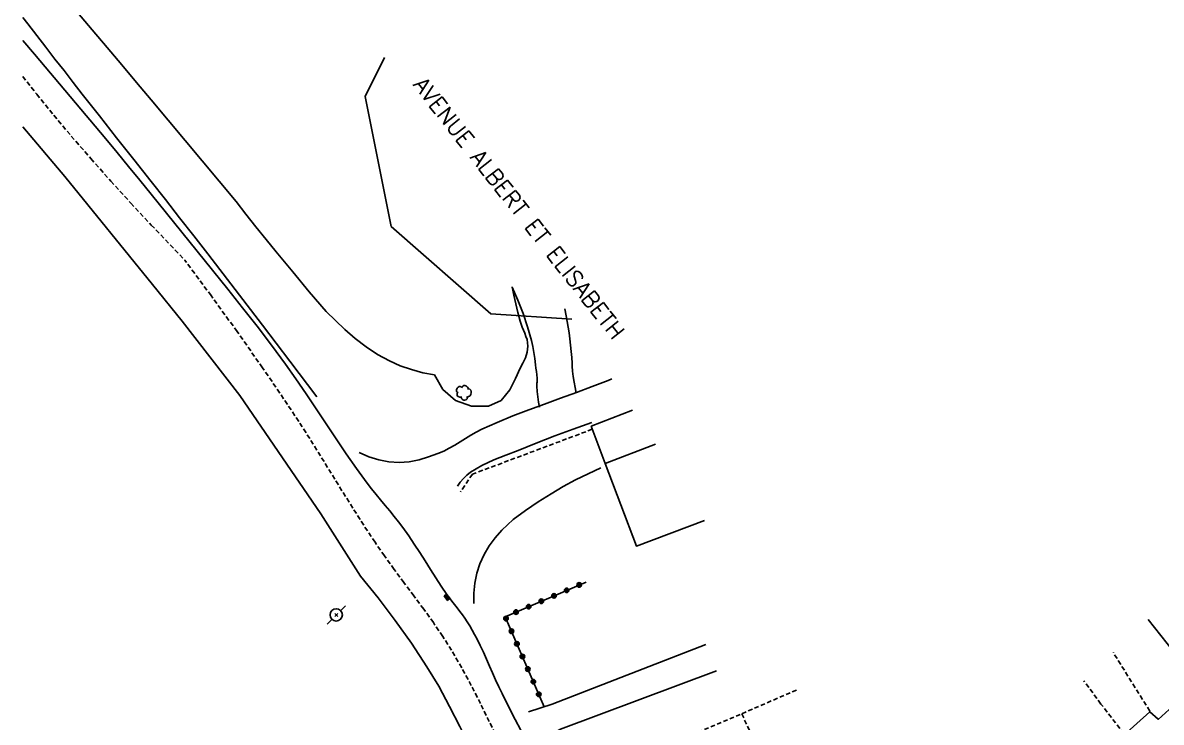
# Model space of a CAD drawing. Header units: millimetres. Extents: x 146998 to 148001, y 143000 to 144001.
# Drawn here: x 147000 to 147124.1, y 143491.6 to 143567.9 of the extents above; entities that cross this region are included whole.
import ezdxf

# ---------------------------------------------------------------- set-up
doc = ezdxf.new("R2010")
doc.units = ezdxf.units.MM
doc.linetypes.add('DASHED', pattern=[0.75, 0.5, -0.25])
doc.layers.get('0').update_dxf_attribs({"linetype": 'CONTINUOUS'})
for name, color, linetype in [('W0001', 6, 'DASHED'), ('W0008', 7, 'CONTINUOUS'), ('W0017', 7, 'CONTINUOUS'), ('W0101', 7, 'CONTINUOUS'), ('W0104', 1, 'CONTINUOUS'), ('W0112', 1, 'DASHED'), ('W0211', 2, 'CONTINUOUS'), ('W0214', 2, 'CONTINUOUS'), ('W0300', 7, 'CONTINUOUS'), ('W0303', 7, 'CONTINUOUS'), ('W0323', 7, 'CONTINUOUS'), ('W0401', 7, 'CONTINUOUS'), ('W0473', 7, 'CONTINUOUS'), ('W0989', 7, 'CONTINUOUS')]:
    doc.layers.add(name, color=color, linetype=linetype)
doc.styles.get("Standard").update_dxf_attribs({"font": 'romans.shx', "width": 0.85})

# ---------------------------------------------------------------- blocks, each defined once
blk = doc.blocks.new('T300')
for p, q in [((-0.8, 0.51), (-0.86, 0.34)), ((-0.86, 0.34), (-0.86, 0.17)), ((-0.86, 0.17), (-0.74, 0.06)), ((-0.69, 0.63), (-0.8, 0.51)), ((-0.8, -0.06), (-0.74, 0.06)), ((-0.74, 0.06), (-0.69, 0.11)), ((-0.57, 0.69), (-0.69, 0.63)), ((-0.46, 0.69), (-0.57, 0.69)), ((-0.29, 0.63), (-0.46, 0.69)), ((-0.29, 0.63), (-0.17, 0.74)), ((-0.23, 0.57), (-0.29, 0.63)), ((-0.17, 0.74), (-0.06, 0.8)), ((-0.06, 0.8), (0.06, 0.8)), ((0.06, 0.8), (0.23, 0.74)), ((0.23, 0.74), (0.34, 0.63)), ((0.34, 0.63), (0.4, 0.51)), ((0.46, 0.46), (0.34, 0.46)), ((0.4, 0.51), (0.4, 0.46)), ((0.57, 0.4), (0.46, 0.46)), ((0.57, 0.4), (0.69, 0.29)), ((0.69, 0.29), (0.74, 0.17)), ((0.74, 0.06), (0.69, -0.17)), ((0.74, 0.17), (0.74, 0.06)), ((-0.8, -0.17), (-0.8, -0.06)), ((-0.8, -0.23), (-0.8, -0.17)), ((-0.74, -0.34), (-0.8, -0.23)), ((-0.69, -0.4), (-0.74, -0.34)), ((-0.51, -0.46), (-0.69, -0.4)), ((-0.4, -0.46), (-0.51, -0.46)), ((-0.4, -0.46), (-0.34, -0.46)), ((-0.34, -0.46), (-0.34, -0.4)), ((-0.34, -0.51), (-0.34, -0.46)), ((-0.29, -0.63), (-0.34, -0.51)), ((-0.17, -0.74), (-0.29, -0.63)), ((-0.06, -0.8), (-0.17, -0.74)), ((0.06, -0.8), (-0.06, -0.8)), ((0.17, -0.74), (0.06, -0.8)), ((0.23, -0.69), (0.17, -0.74)), ((0.29, -0.46), (0.23, -0.46)), ((0.29, -0.63), (0.23, -0.69)), ((0.46, -0.4), (0.29, -0.46)), ((0.34, -0.51), (0.29, -0.63)), ((0.34, -0.51), (0.34, -0.46)), ((0.57, -0.34), (0.46, -0.4)), ((0.63, -0.29), (0.57, -0.34)), ((0.69, -0.17), (0.63, -0.29))]:
    blk.add_line(p, q)
blk = doc.blocks.new('T401')
for p, q in [((-0.3, 0.3), (0, 0.3)), ((-0.3, -0.25), (-0.3, 0.3)), ((-0.3, 0.15), (0, 0.15)), ((-0.3, 0), (0, 0)), ((0, 0.3), (0, -0.25)), ((-0.3, -0.15), (0, -0.15)), ((-0.3, -0.25), (-0.3, -0.3)), ((-0.3, -0.3), (0, -0.3)), ((0, -0.3), (0, -0.25))]:
    blk.add_line(p, q)
blk = doc.blocks.new('T473')
for p, q in [((-0.166667, 0.166667), (0.166667, -0.166667)), ((-0.166667, -0.166667), (0.166667, 0.166667)), ((0.500001, 0.500001), (1.000002, 1.000002)), ((-1.000002, -1.000002), (-0.500001, -0.500001))]:
    blk.add_line(p, q)
blk.add_ellipse((0, 0), major_axis=(0.471405, 0.471405), ratio=1, start_param=5.4977871438, end_param=11.780972451)
blk = doc.blocks.new('t323o')
at = {"color": 0, "linetype": 'Continuous'}
for radius in [0.25, 0.15]:
    blk.add_circle((0, 0), radius, dxfattribs=at)

msp = doc.modelspace()

# ---------------------------------------------------------------- linework, layer by layer
at = {"layer": 'W0001'}
for points in [[(147000, 143562), (147001.52, 143560.07), (147003.39, 143557.77), (147005.29, 143555.5), (147007.43, 143553.04), (147009.59, 143550.6), (147011.78, 143548.19), (147014, 143545.8)], [(147014, 143545.8), (147017.65, 143541.98)], [(147051.82, 143489.64), (147050.86, 143491.62), (147049.9, 143493.6), (147048.9, 143495.56), (147047.85, 143497.49), (147046.74, 143499.4), (147045.78, 143500.92), (147044.76, 143502.42), (147043.71, 143503.89), (147042.64, 143505.34), (147041.55, 143506.79), (147040.48, 143508.23), (147039.42, 143509.7), (147038.4, 143511.18), (147037.17, 143513.05), (147035.98, 143514.92), (147034.8, 143516.81), (147033.63, 143518.71), (147032.46, 143520.61), (147031.28, 143522.5), (147030.09, 143524.37), (147028.86, 143526.23), (147026.14, 143530.23), (147023.36, 143534.18), (147020.53, 143538.1), (147017.65, 143541.98)]]:
    msp.add_lwpolyline(points, dxfattribs=at)
at = {"layer": 'W0008'}
for points in [[(147014, 143549.18), (147012.77, 143550.69), (147011.53, 143552.2), (147010.29, 143553.7), (147009.05, 143555.2), (147005.18, 143559.83), (147001.29, 143564.43), (147000, 143565.93)], [(147000, 143556.5), (147004.59, 143551.11)], [(147004.59, 143551.11), (147014.16, 143539.32)], [(147022.35, 143538.79), (147014, 143549.18)], [(147014.16, 143539.32), (147017.39, 143535.32), (147023.65, 143527.19), (147032.51, 143514.28), (147036.81, 143507.48)], [(147054.57, 143490.15), (147053.4, 143492.41), (147052.26, 143494.68), (147051.9, 143495.42), (147051.55, 143496.17), (147051.22, 143496.93), (147050.88, 143497.68), (147050.55, 143498.44), (147050.21, 143499.19), (147049.86, 143499.94), (147049.49, 143500.67), (147049.25, 143501.14), (147048.99, 143501.61), (147048.73, 143502.07), (147048.45, 143502.52), (147048.19, 143502.9), (147047.92, 143503.28), (147047.64, 143503.65), (147047.36, 143504.02), (147047.07, 143504.39), (147046.79, 143504.75), (147046.51, 143505.12), (147046.24, 143505.5), (147045.62, 143506.4), (147045.02, 143507.31), (147044.44, 143508.23), (147043.85, 143509.15), (147043.27, 143510.08), (147042.68, 143510.99), (147042.07, 143511.9), (147041.43, 143512.79), (147040.97, 143513.41), (147040.49, 143514.01), (147040, 143514.61), (147039.5, 143515.21), (147039, 143515.8), (147038.51, 143516.4), (147038.03, 143517), (147037.56, 143517.62), (147036.4, 143519.22), (147035.27, 143520.83), (147034.17, 143522.47), (147033.08, 143524.11), (147031.99, 143525.76), (147030.89, 143527.39), (147029.77, 143529.02), (147028.63, 143530.62), (147027.1, 143532.7), (147025.54, 143534.75), (147023.96, 143536.78), (147022.35, 143538.79)], [(147036.81, 143507.48), (147038.75, 143505.11), (147040.61, 143502.67), (147042.38, 143500.17), (147044.06, 143497.61), (147045.34, 143495.47), (147046.53, 143493.28), (147047.66, 143491.07), (147048.76, 143488.83), (147049.41, 143487.45), (147050.02, 143486.06), (147050.62, 143484.65), (147051.22, 143483.25), (147051.97, 143481.5), (147052.71, 143479.75), (147053.45, 143478), (147054.18, 143476.25)]]:
    msp.add_lwpolyline(points, dxfattribs=at)
at = {"layer": 'W0017'}
for points in [[(147036.68, 143520.98), (147037.72, 143520.52), (147038.8, 143520.18), (147039.91, 143519.98), (147041.04, 143519.9), (147042.13, 143519.97), (147043.2, 143520.19), (147044.24, 143520.5), (147045.25, 143520.86), (147045.89, 143521.13), (147046.5, 143521.44), (147047.09, 143521.79), (147047.68, 143522.15), (147048.26, 143522.51), (147048.84, 143522.87), (147049.43, 143523.2), (147050.05, 143523.51), (147051.73, 143524.27), (147053.44, 143524.97), (147055.16, 143525.64), (147056.89, 143526.27), (147058.63, 143526.9), (147060.36, 143527.53), (147062.09, 143528.17), (147063.81, 143528.84), (147064.22, 143529)], [(147062.05, 143524.24), (147060.01, 143523.53), (147057.99, 143522.79), (147055.98, 143522.01), (147053.99, 143521.2), (147052.68, 143520.68), (147051.35, 143520.17), (147050.05, 143519.58), (147048.82, 143518.84), (147048.41, 143518.51), (147048.03, 143518.15), (147047.68, 143517.75), (147047.38, 143517.32)], [(147063.03, 143519.29), (147061.63, 143518.67), (147060.25, 143518), (147058.91, 143517.27), (147057.59, 143516.48), (147056.18, 143515.6), (147054.79, 143514.67), (147053.45, 143513.66), (147052.22, 143512.51), (147051.5, 143511.68), (147050.86, 143510.8), (147050.29, 143509.85), (147049.84, 143508.85), (147049.5, 143507.8), (147049.28, 143506.72), (147049.17, 143505.62), (147049.18, 143504.52)], [(147055.15, 143492.7), (147057.7, 143493.53), (147074.47, 143500.04)], [(147075.63, 143497.17), (147058.63, 143490.8), (147056.55, 143489.62)]]:
    msp.add_lwpolyline(points, dxfattribs=at)
at = {"layer": 'W0101'}
for points in [[(147068.96, 143521.9), (147063.48, 143519.78)], [(147063.48, 143519.78), (147066.89, 143510.77), (147074.31, 143513.57)]]:
    msp.add_lwpolyline(points, dxfattribs=at)
at = {"layer": 'W0104'}
for points in [[(147061.96, 143523.86), (147066.48, 143525.61)], [(147061.96, 143523.86), (147063.48, 143519.78)], [(147122.67, 143502.76), (147130.29, 143493.17), (147131.2, 143492.34), (147128.94, 143490.48), (147125.77, 143493.66), (147123.79, 143491.86), (147123.77, 143491.88), (147122.86, 143492.7), (147120.03, 143490.13), (147121.44, 143488.51), (147121.42, 143488.2), (147118.11, 143485.43), (147122.93, 143479.89)]]:
    msp.add_lwpolyline(points, dxfattribs=at)
at = {"layer": 'W0112'}
for points in [[(147062.08, 143523.51), (147049.02, 143518.62), (147047.72, 143516.68)], [(147122.87, 143492.77), (147118.89, 143499.15)], [(147078.39, 143492.48), (147084.5, 143495.13)], [(147121.44, 143488.51), (147117.54, 143493.54), (147115.68, 143496.07)], [(147067.05, 143488.65), (147072.51, 143490.16), (147072.5, 143490.15), (147072.92, 143490.18), (147078.39, 143492.48), (147082.73, 143482.81)]]:
    msp.add_lwpolyline(points, dxfattribs=at)
at = {"layer": 'W0211'}
for points in [[(147014, 143559.45), (147013.6, 143559.93), (147013.2, 143560.4), (147012.8, 143560.88), (147012.4, 143561.35), (147010.79, 143563.27), (147009.19, 143565.18), (147007.57, 143567.1), (147005.95, 143569), (147004.46, 143570.76), (147002.98, 143572.53), (147001.46, 143574.27), (147000, 143575.78)], [(147023.27, 143548.37), (147014, 143559.45)], [(147044.87, 143529.46), (147043.61, 143529.69), (147042.36, 143530.02), (147041.15, 143530.45), (147039.98, 143530.97), (147038.66, 143531.69), (147037.42, 143532.51), (147036.24, 143533.42), (147035.11, 143534.39), (147033.08, 143536.37), (147031.22, 143538.51), (147029.43, 143540.7), (147027.64, 143542.88), (147026.52, 143544.23), (147025.42, 143545.6), (147024.33, 143546.97), (147023.27, 143548.37)], [(147053.35, 143539.07), (147053.54, 143538.13), (147053.75, 143537.19), (147053.97, 143536.25), (147054.21, 143535.32), (147054.32, 143534.98), (147054.45, 143534.65), (147054.59, 143534.32), (147054.73, 143533.99), (147054.86, 143533.65), (147054.97, 143533.3), (147055.04, 143532.94), (147055.06, 143532.57), (147054.98, 143531.93), (147054.79, 143531.31), (147054.53, 143530.73), (147054.24, 143530.17), (147053.71, 143529.06), (147053.11, 143527.81), (147052.14, 143526.66), (147050.77, 143526.03), (147048.92, 143526.03), (147047.19, 143526.67), (147045.78, 143527.86), (147044.87, 143529.46)]]:
    msp.add_lwpolyline(points, dxfattribs=at)
at = {"layer": 'W0214'}
for points in [[(147000, 143568.43), (147000.55, 143567.74), (147001.54, 143566.46), (147002.53, 143565.19), (147003.51, 143563.91), (147004.5, 143562.64), (147005.49, 143561.36), (147006.48, 143560.09), (147008.35, 143557.7), (147010.23, 143555.32), (147012.12, 143552.93), (147014, 143550.55)], [(147014, 143550.55), (147015.55, 143548.58), (147017.1, 143546.6), (147018.65, 143544.62), (147020.19, 143542.64), (147023.17, 143538.76), (147026.14, 143534.87), (147029.1, 143530.96), (147032.04, 143527.05)], [(147053.36, 143539.01), (147053.98, 143537.59), (147054.54, 143536.16), (147055.03, 143534.69), (147055.46, 143533.21), (147055.6, 143532.55), (147055.72, 143531.89), (147055.81, 143531.22), (147055.9, 143530.56), (147055.95, 143530.19), (147056, 143529.82), (147056.04, 143529.45), (147056.07, 143529.08), (147056.07, 143528.97), (147056.07, 143528.86), (147056.07, 143528.75), (147056.06, 143528.64), (147056.05, 143528.53), (147056.05, 143528.42), (147056.05, 143528.31), (147056.05, 143528.2), (147056.09, 143527.63), (147056.14, 143527.06), (147056.22, 143526.49), (147056.32, 143525.93)], [(147059.1, 143536.67), (147059.24, 143535.9), (147059.55, 143534.05), (147059.64, 143533.37), (147059.72, 143532.69), (147059.79, 143532.01), (147059.85, 143531.33), (147059.86, 143531.14), (147059.88, 143530.96), (147059.88, 143530.78), (147059.89, 143530.6), (147059.9, 143530.41), (147059.91, 143530.23), (147059.93, 143530.05), (147059.94, 143529.87), (147060.02, 143529.26), (147060.11, 143528.66), (147060.22, 143528.06), (147060.33, 143527.46)]]:
    msp.add_lwpolyline(points, dxfattribs=at)
at = {"layer": 'W0303'}
msp.add_lwpolyline([(147039.44, 143564.07), (147037.34, 143559.82), (147040.16, 143545.65), (147051.03, 143536.12), (147059.86, 143535.54)], dxfattribs=at)
at = {"layer": 'W0323'}
msp.add_lwpolyline([(147056.85, 143493.22), (147052.6, 143503.06), (147061.41, 143506.85)], dxfattribs=at)

# ---------------------------------------------------------------- block references
at = {"layer": 'W0300'}
msp.add_blockref('T300', (147048.15, 143527.48), dxfattribs=at)
at = {"layer": 'W0323'}
for p, rotation in [((147059.29, 143505.94), 23.26052000810529), ((147060.66, 143506.53), 23.26052000810529), ((147056.53, 143504.75), 23.26052000810529), ((147057.91, 143505.34), 23.26052000810529), ((147053.77, 143503.57), 23.26052000810529), ((147055.15, 143504.16), 23.26052000810529), ((147052.68, 143502.86), 113.3762022980952), ((147053.28, 143501.48), 113.3762022980952), ((147053.87, 143500.11), 113.3762022980952), ((147054.47, 143498.73), 113.3762022980952), ((147055.06, 143497.35), 113.3762022980952), ((147055.66, 143495.98), 113.3762022980952), ((147056.25, 143494.6), 113.3762022980952)]:
    msp.add_blockref('t323o', p, dxfattribs=dict(at, rotation=rotation))
at = {"layer": 'W0401', "rotation": 35.78135662854649}
msp.add_blockref('T401', (147046.35, 143505.26), dxfattribs=at)
at = {"layer": 'W0473'}
msp.add_blockref('T473', (147034.18, 143503.26), dxfattribs=at)

# ---------------------------------------------------------------- texts
at = {"layer": 'W0989'}
msp.add_text('AVENUE ALBERT ET ELISABETH', height=1.75, rotation=308.101, dxfattribs=at).set_placement((147042.49, 143561.07))

doc.saveas('drawing.dxf')
